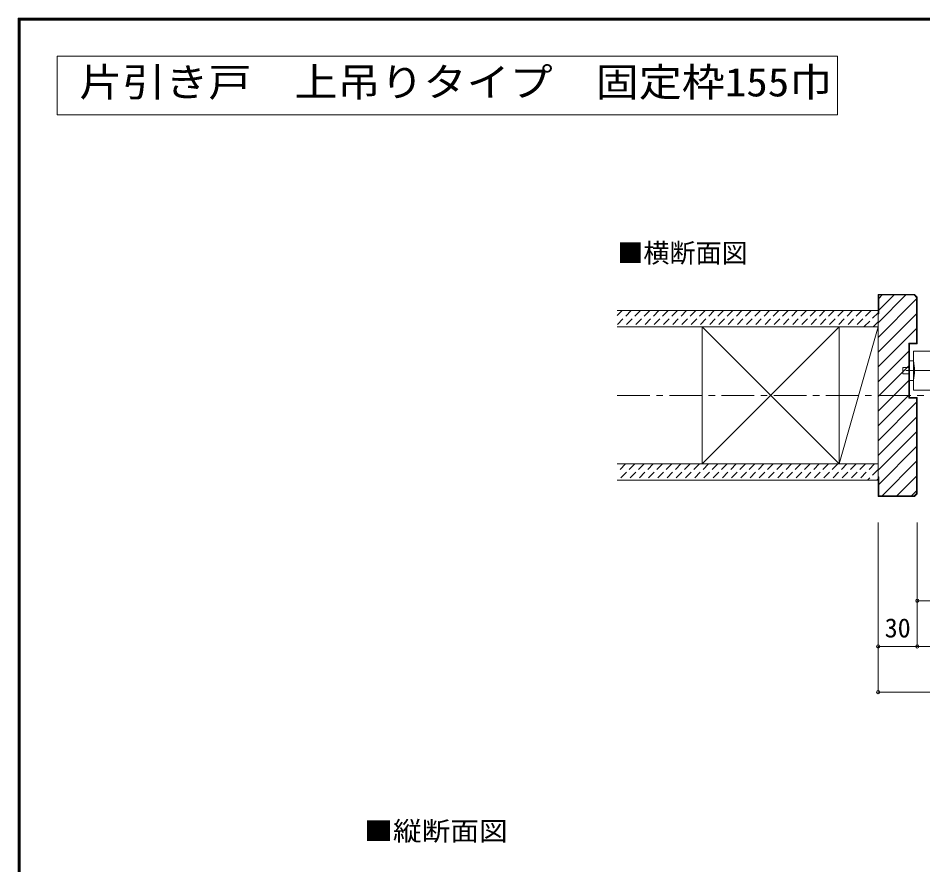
# Model space of a CAD drawing. Units: millimetres, scale not verified. Extents: x -973 to 977, y -718 to 696.
# Drawn here: x -973 to -280, y 46 to 696 of the extents above; entities that cross this region are included whole.
import ezdxf
from ezdxf.enums import TextEntityAlignment as Align

# ---------------------------------------------------------------- set-up
doc = ezdxf.new("R2010")
doc.units = ezdxf.units.MM
doc.header["$LTSCALE"] = 5
doc.header["$PDMODE"] = 32
doc.header["$PDSIZE"] = 2.5
doc.linetypes.add('CHAIN1', pattern=[8, 5, -1, 1, -1])
doc.linetypes.add('DASHED1', pattern=[1.8, 1.2, -0.6])
for name, color, linetype, lineweight in [('0-1_通り芯', 4, 'CHAIN1', 9), ('0-2_柱', 7, 'Continuous', 9), ('0-3_仕上げ', 2, 'Continuous', 9), ('0-4_枠', 3, 'Continuous', 9), ('0-6_扉', 2, 'Continuous', 9), ('0-7_金物', 7, 'Continuous', 9), ('0-A_文字', 3, 'Continuous', 9), ('0-B_寸法', 7, 'Continuous', 9), ('0-C_ハッチ', 4, 'DASHED1', 9), ('F-1_枠', 6, 'Continuous', 9)]:
    doc.layers.add(name, color=color, linetype=linetype, lineweight=lineweight)
doc.styles.add('ＭＳ ゴシック', font='')
doc.styles.get('ＭＳ ゴシック').set_extended_font_data('MS Gothic')

msp = doc.modelspace()

# ---------------------------------------------------------------- linework, layer by layer
at = {"layer": '0-1_通り芯'}
for p, q in [((292.306, 425.5), (-294.993, 425.5)), ((-513.993, 406.5), (511.306, 406.5))]:
    msp.add_line(p, q, dxfattribs=at)
at = {"layer": '0-2_柱'}
for p, q in [((-448.872, 354), (-343.872, 459)), ((-343.872, 354), (-448.872, 459)), ((-343.872, 354), (-313.993, 459))]:
    msp.add_line(p, q, dxfattribs=at)
at = {"layer": '0-2_柱', "color": 3}
for p, q in [((-448.872, 354), (-448.872, 459)), ((-343.872, 354), (-343.872, 459)), ((-313.993, 459), (-313.993, 354))]:
    msp.add_line(p, q, dxfattribs=at)
at = {"layer": '0-3_仕上げ'}
for p, q in [((-513.993, 471.5), (-313.993, 471.5)), ((-513.993, 459), (-313.993, 459)), ((-513.993, 354), (-313.993, 354)), ((-513.993, 341.5), (-313.993, 341.5))]:
    msp.add_line(p, q, dxfattribs=at)
at = {"layer": '0-4_枠'}
for p, q in [((-313.993, 329), (-313.993, 484)), ((-286.114, 484), (-313.993, 484)), ((-313.493, 469), (-313.493, 483.5)), ((-286.321, 483.5), (-313.493, 483.5)), ((-286.114, 484), (-283.993, 481.879)), ((-283.993, 481.879), (-283.993, 446)), ((-313.493, 469), (-313.993, 469)), ((-290.493, 446.5), (-290.493, 404.5)), ((-290.493, 446.5), (-284.493, 446.5)), ((-289.993, 446), (-283.993, 446)), ((-289.993, 446), (-289.993, 405)), ((-290.493, 404.5), (-284.493, 404.5)), ((-289.993, 405), (-283.993, 405)), ((-283.993, 331.121), (-283.993, 405)), ((-286.114, 329), (-313.993, 329)), ((-286.321, 329.5), (-313.493, 329.5)), ((-286.114, 329), (-283.993, 331.121))]:
    msp.add_line(p, q, dxfattribs=at)
for points in [[(-286.321, 483.5), (-284.493, 481.671), (-284.493, 446.5)], [(-286.321, 329.5), (-284.493, 331.328), (-284.493, 404.5)], [(-313.493, 329.5), (-313.493, 344), (-313.993, 344)]]:
    msp.add_lwpolyline(points, dxfattribs=at)
at = {"layer": '0-6_扉', "color": 6}
for p, q in [((-286.993, 410.5), (-286.993, 440.5)), ((-286.993, 440.5), (-146.668, 440.5)), ((-286.993, 410.5), (-146.668, 410.5))]:
    msp.add_line(p, q, dxfattribs=at)
at = {"layer": '0-7_金物'}
for p, q in [((-286.993, 433), (-289.993, 433)), ((-289.993, 428), (-294.993, 428))]:
    msp.add_line(p, q, dxfattribs=at)
for points in [[(-286.993, 418), (-289.993, 418), (-289.993, 433)], [(-289.993, 423), (-294.993, 423), (-294.993, 428)]]:
    msp.add_lwpolyline(points, dxfattribs=at)
msp.add_arc((-317.444, 425.5), 31.361, 346.16371, 13.83632, dxfattribs=at)
at = {"layer": '0-A_文字'}
for p, q in [((-943.333, 621.667), (-943.333, 666.667)), ((-943.333, 666.667), (-345.238, 666.667)), ((-345.238, 621.667), (-345.238, 666.667)), ((-943.333, 621.667), (-345.238, 621.667))]:
    msp.add_line(p, q, dxfattribs=at)
at = {"layer": '0-B_寸法', "color": 4}
for p, q in [((-313.993, 309), (-313.993, 179)), ((-283.993, 309), (-283.993, 214)), ((-283.993, 249), (281.306, 249)), ((-313.993, 214), (311.306, 214)), ((-313.993, 179), (311.306, 179))]:
    msp.add_line(p, q, dxfattribs=at)
at = {"layer": '0-B_寸法'}
for p in [(-283.993, 249), (-313.993, 214), (-283.993, 214), (-313.993, 179)]:
    msp.add_point(p, dxfattribs=at)
at = {"layer": '0-C_ハッチ', "linetype": 'Continuous'}
for p, q in [((-313.993, 462.255), (-292.747, 483.5)), ((-313.993, 450.941), (-284.493, 480.441)), ((-313.493, 471.815), (-301.808, 483.5)), ((-313.493, 480.876), (-310.869, 483.5)), ((-313.993, 439.627), (-284.493, 469.127)), ((-313.993, 428.314), (-284.493, 457.814)), ((-313.993, 417), (-290.493, 440.5)), ((-313.993, 405.686), (-290.493, 429.186)), ((-313.993, 394.372), (-290.493, 417.872)), ((-313.993, 383.059), (-290.493, 406.559)), ((-313.993, 371.745), (-284.493, 401.245)), ((-313.993, 360.431), (-284.493, 389.931)), ((-313.993, 349.117), (-284.493, 378.618)), ((-313.493, 338.303), (-284.493, 367.304)), ((-310.983, 329.5), (-284.493, 355.99)), ((-299.669, 329.5), (-284.493, 344.677)), ((-288.356, 329.5), (-284.493, 333.363))]:
    msp.add_line(p, q, dxfattribs=at)
at = {"layer": '0-C_ハッチ'}
for p, q in [((-510.343, 471.5), (-513.993, 467.851)), ((-503.272, 471.5), (-513.993, 460.78)), ((-496.201, 471.5), (-508.701, 459)), ((-489.13, 471.5), (-501.63, 459)), ((-482.059, 471.5), (-494.559, 459)), ((-474.988, 471.5), (-487.488, 459)), ((-467.917, 471.5), (-480.417, 459)), ((-460.846, 471.5), (-473.346, 459)), ((-453.775, 471.5), (-466.275, 459)), ((-446.704, 471.5), (-459.204, 459)), ((-439.633, 471.5), (-452.133, 459)), ((-432.562, 471.5), (-445.062, 459)), ((-425.491, 471.5), (-437.991, 459)), ((-418.42, 471.5), (-430.92, 459)), ((-411.348, 471.5), (-423.848, 459)), ((-404.277, 471.5), (-416.777, 459)), ((-397.206, 471.5), (-409.706, 459)), ((-390.135, 471.5), (-402.635, 459)), ((-383.064, 471.5), (-395.564, 459)), ((-375.993, 471.5), (-388.493, 459)), ((-368.922, 471.5), (-381.422, 459)), ((-361.851, 471.5), (-374.351, 459)), ((-354.78, 471.5), (-367.28, 459)), ((-347.709, 471.5), (-360.209, 459)), ((-340.638, 471.5), (-353.138, 459)), ((-333.567, 471.5), (-346.067, 459)), ((-326.496, 471.5), (-338.996, 459)), ((-319.425, 471.5), (-331.925, 459)), ((-313.993, 469.861), (-324.854, 459)), ((-313.993, 462.79), (-317.782, 459)), ((-507.635, 354), (-513.993, 347.642)), ((-500.564, 354), (-513.064, 341.5)), ((-493.493, 354), (-505.993, 341.5)), ((-486.422, 354), (-498.922, 341.5)), ((-479.351, 354), (-491.851, 341.5)), ((-472.28, 354), (-484.78, 341.5)), ((-465.209, 354), (-477.709, 341.5)), ((-458.138, 354), (-470.638, 341.5)), ((-451.067, 354), (-463.567, 341.5)), ((-443.996, 354), (-456.496, 341.5)), ((-436.925, 354), (-449.425, 341.5)), ((-429.854, 354), (-442.354, 341.5)), ((-422.782, 354), (-435.282, 341.5)), ((-415.711, 354), (-428.211, 341.5)), ((-408.64, 354), (-421.14, 341.5)), ((-401.569, 354), (-414.069, 341.5)), ((-394.498, 354), (-406.998, 341.5)), ((-387.427, 354), (-399.927, 341.5)), ((-380.356, 354), (-392.856, 341.5)), ((-373.285, 354), (-385.785, 341.5)), ((-366.214, 354), (-378.714, 341.5)), ((-359.143, 354), (-371.643, 341.5)), ((-352.072, 354), (-364.572, 341.5)), ((-345.001, 354), (-357.501, 341.5)), ((-337.93, 354), (-350.43, 341.5)), ((-330.859, 354), (-343.359, 341.5)), ((-323.787, 354), (-336.287, 341.5)), ((-316.716, 354), (-329.216, 341.5)), ((-313.993, 349.653), (-322.145, 341.5)), ((-313.993, 342.581), (-315.074, 341.5))]:
    msp.add_line(p, q, dxfattribs=at)
at = {"layer": 'F-1_枠'}
for p, q in [((-973.347, 695.833), (-973.347, -700.833)), ((-973.347, 695.833), (976.653, 695.833)), ((-973.347, 695), (976.653, 695)), ((-973.347, 694.167), (976.653, 694.167)), ((-972.514, 695.833), (-972.514, -700.833)), ((-971.68, 695.833), (-971.68, -700.833))]:
    msp.add_line(p, q, dxfattribs=at)

# ---------------------------------------------------------------- texts
at = {"layer": '0-A_文字', "style": 'ＭＳ ゴシック', "width": 1.1}
msp.add_text('片引き戸\u3000上吊りタイプ\u3000固定枠155巾', height=21.99, dxfattribs=at).set_placement((-926.458, 629.167), align=Align.BOTTOM_LEFT)
at = {"layer": '0-A_文字', "color": 7, "style": 'ＭＳ ゴシック'}
msp.add_text('■横断面図', height=14.66, dxfattribs=at).set_placement((-513.993, 504), align=Align.BOTTOM_LEFT)
at = {"layer": '0-A_文字', "color": 7, "style": 'ＭＳ ゴシック', "width": 1.1}
msp.add_text('■縦断面図', height=14.66, dxfattribs=at).set_placement((-707.953, 60.681), align=Align.BOTTOM_LEFT)
at = {"layer": '0-B_寸法', "style": 'ＭＳ ゴシック'}
msp.add_text('30', height=14.66, dxfattribs=at).set_placement((-308.993, 216.5), align=Align.BOTTOM_LEFT)

doc.saveas('drawing.dxf')
